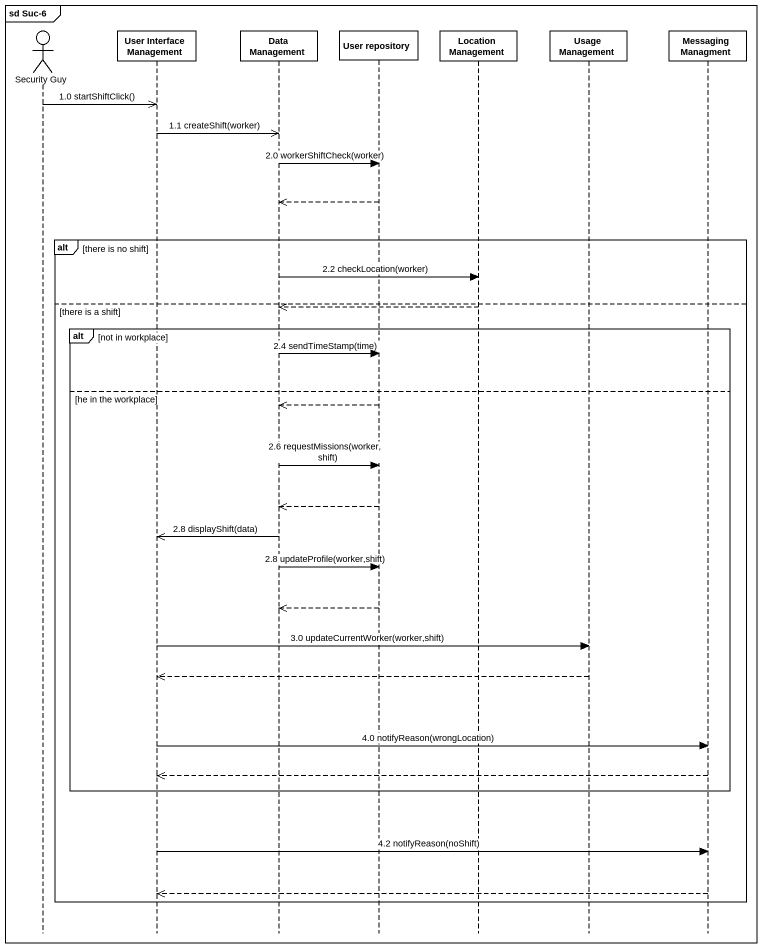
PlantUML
@startuml
mainframe sd Suc-6
hide footbox
actor "Security Guy" as Security_Guy
participant "User Interface Management" as User_Interface_Management
participant "Data Management" as Data_Management
participant "User repository" as User_repository
participant "Location Management" as Location_Management
participant "Usage Management" as Usage_Management
participant "Messaging Managment" as Messaging_Managment

Security_Guy ->> User_Interface_Management : 1.0 startShiftClick()
User_Interface_Management ->> Data_Management : 1.1 createShift(worker)
Data_Management -> User_repository : 2.0 workerShiftCheck(worker)
User_repository -->> Data_Management
alt there is no shift
  Data_Management -> Location_Management : 2.2 checkLocation(worker)
else there is a shift
  Location_Management -->> Data_Management
  alt not in workplace
    Data_Management -> User_repository : 2.4 sendTimeStamp(time)
  else he in the workplace
    User_repository -->> Data_Management
    Data_Management -> User_repository : 2.6 requestMissions(worker, shift)
    User_repository -->> Data_Management
    Data_Management ->> User_Interface_Management : 2.8 displayShift(data)
    Data_Management -> User_repository : 2.8 updateProfile(worker,shift)
    User_repository -->> Data_Management
    User_Interface_Management -> Usage_Management : 3.0 updateCurrentWorker(worker,shift)
    Usage_Management -->> User_Interface_Management
    User_Interface_Management -> Messaging_Managment : 4.0 notifyReason(wrongLocation)
    Messaging_Managment -->> User_Interface_Management
  end
  User_Interface_Management -> Messaging_Managment : 4.2 notifyReason(noShift)
  Messaging_Managment -->> User_Interface_Management
end
@enduml
